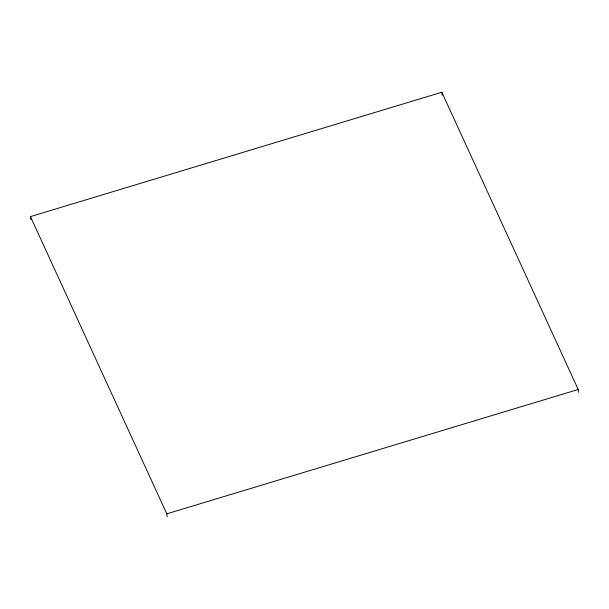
<?xml version="1.0" encoding="UTF-8"?>
<svg xmlns="http://www.w3.org/2000/svg" width="609" height="609" viewBox="0 0 609 609"><rect width="100%" height="100%" fill="white"/><g stroke="black" fill="none" stroke-linecap="round" stroke-linejoin="round"><path stroke-width="0.91" d="M30.815 219.522L30.45 216.606L441.829 92.241L578.185 389.478L578.55 392.394M167.171 516.759L166.805 513.836L578.185 389.478M30.45 216.606L166.805 513.836M441.829 92.241L442.195 95.164"/></g></svg>
